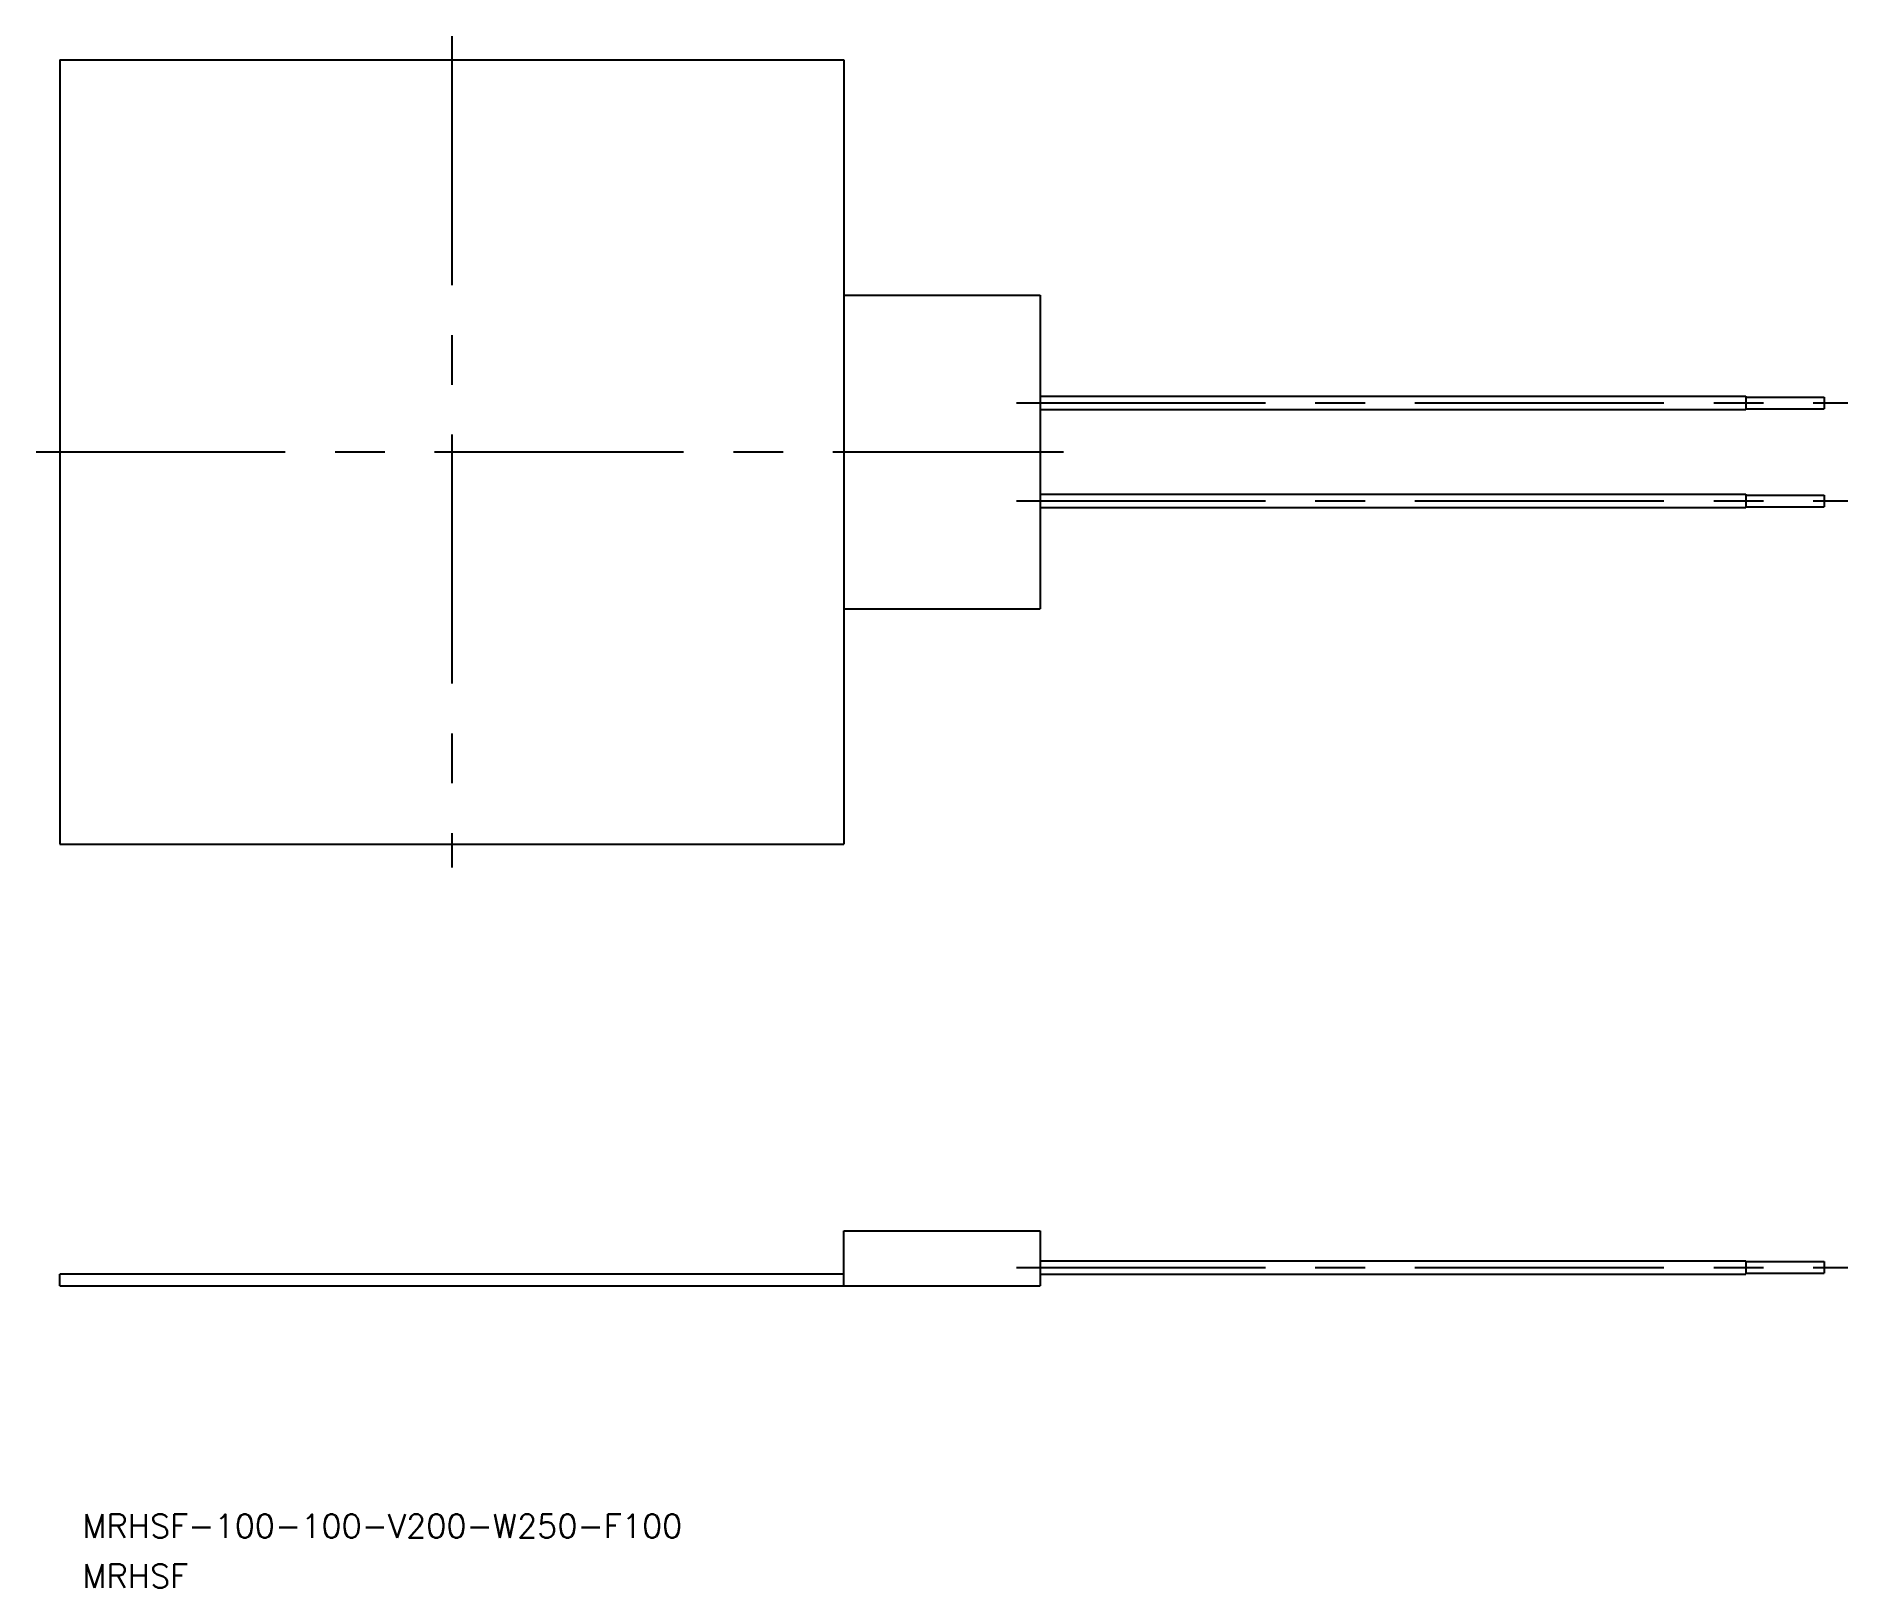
# Model space of a CAD drawing. Extents: x -53 to 178, y -145 to 53.
import ezdxf

# ---------------------------------------------------------------- set-up
doc = ezdxf.new("R2010")
doc.units = 0
doc.linetypes.add('CENTER', pattern=[50.8, 31.75, -6.35, 6.35, -6.35])
doc.layers.get('0').update_dxf_attribs({"linetype": 'CONTINUOUS'})
doc.layers.add('CENTER', color=1, linetype='CENTER')
doc.styles.get("Standard").update_dxf_attribs({"font": 'txt.shx', "height": 3, "bigfont": 'bigfont.shx'})

# ---------------------------------------------------------------- blocks, each defined once
blk = doc.blocks.new('*U15')
at = {"color": 7, "linetype": 'CONTINUOUS'}
blk.add_text('MRHSF-100-100-V200-W250-F100', height=3, dxfattribs=at).set_placement((-47.11, -138.46))
blk = doc.blocks.new('*U16')
at = {"color": 7, "linetype": 'CONTINUOUS'}
blk.add_text('MRHSF', height=3, dxfattribs=at).set_placement((-47.11, -144.84))

msp = doc.modelspace()

# ---------------------------------------------------------------- linework, layer by layer
at = {"color": 7, "linetype": 'CONTINUOUS'}
for p, q in [((-50, 50), (50, 50)), ((-50, 50), (-50, -50)), ((50, 50), (50, -50)), ((50, 20), (75, 20)), ((75, 20), (75, -20)), ((75, 7.09), (165, 7.09)), ((165, 7.09), (165, 5.41)), ((165, 6.99), (175, 6.99)), ((175, 6.99), (175, 5.5)), ((75, 5.41), (165, 5.41)), ((165, 5.5), (175, 5.5)), ((75, -5.41), (165, -5.41)), ((165, -5.41), (165, -7.09)), ((165, -5.51), (175, -5.51)), ((175, -5.51), (175, -7)), ((75, -7.09), (165, -7.09)), ((165, -7), (175, -7)), ((50, -20), (75, -20)), ((-50, -50), (50, -50)), ((50, -106.34), (50, -99.34)), ((50, -99.34), (75, -99.34)), ((75, -99.34), (75, -106.34)), ((75, -103.15), (165, -103.15)), ((165, -103.15), (165, -104.84)), ((165, -103.25), (175, -103.25)), ((175, -103.25), (175, -104.74)), ((-50, -106.34), (-50, -104.84)), ((50, -104.84), (-50, -104.84)), ((75, -104.84), (165, -104.84)), ((165, -104.74), (175, -104.74)), ((-50, -106.34), (75, -106.34)), ((50.66, -106.34), (75, -106.34))]:
    msp.add_line(p, q, dxfattribs=at)
at = {"layer": 'CENTER', "color": 1, "linetype": 'CENTER'}
for p, q in [((0, 53), (0, -53)), ((72, 6.25), (178, 6.25)), ((-53, 0), (78, 0)), ((72, -6.25), (178, -6.25)), ((72, -103.99), (178, -103.99))]:
    msp.add_line(p, q, dxfattribs=at)

# ---------------------------------------------------------------- block references
at = {"color": 7, "linetype": 'CONTINUOUS'}
for name in ['*U15', '*U16']:
    msp.add_blockref(name, (0, 0), dxfattribs=at)

doc.saveas('drawing.dxf')
